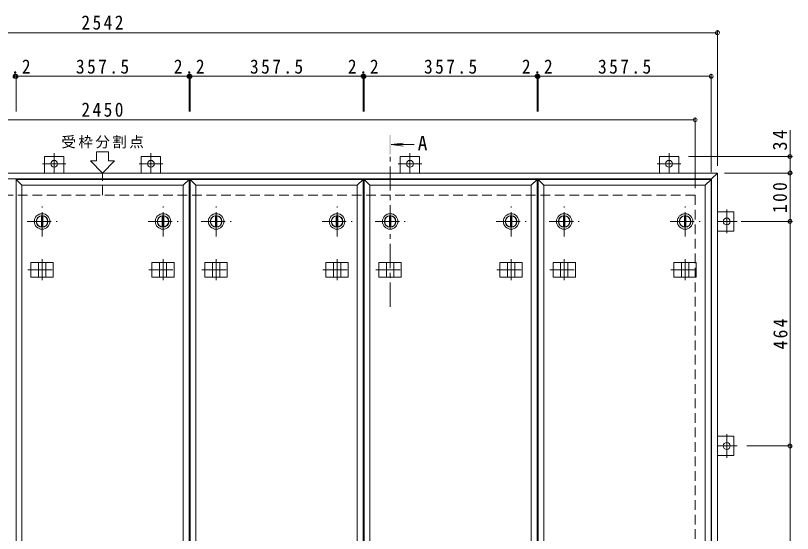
# Model space of a CAD drawing. Units: millimetres at full size, sheet at 1:10. Extents: x -2620 to 2727, y -1963 to 1824.
# Drawn here: x -1073 to 533, y 753 to 1824 of the extents above; entities that cross this region are included whole.
import ezdxf
from ezdxf.enums import TextEntityAlignment as Align

# ---------------------------------------------------------------- set-up
doc = ezdxf.new("R2010")
doc.units = ezdxf.units.MM
doc.header["$LTSCALE"] = 10
doc.header["$PDMODE"] = 32
doc.header["$PDSIZE"] = 8
doc.linetypes.add('CHAIN1', pattern=[8, 5, -1, 1, -1])
doc.linetypes.add('DASHED2', pattern=[3, 2, -1])
for name, color, linetype, lineweight in [('0-1_躯体', 2, 'DASHED2', 9), ('0-2_仕上', 3, 'Continuous', 9), ('0-3_建具', 4, 'Continuous', 9), ('0-5_寸法', 7, 'Continuous', 9), ('0-C', 2, 'Continuous', 9), ('0-E', 3, 'Continuous', 9), ('0-F', 7, 'Continuous', 9)]:
    doc.layers.add(name, color=color, linetype=linetype, lineweight=lineweight)
doc.styles.add('ＭＳ ゴシック', font='')
doc.styles.get('ＭＳ ゴシック').set_extended_font_data('MS Gothic')

msp = doc.modelspace()

# ---------------------------------------------------------------- linework, layer by layer
at = {"layer": '0-1_躯体'}
for p, q in [((-893.03, 1452.28), (-893.03, 1486.28)), ((-2118.03, 1452.28), (331.97, 1452.28)), ((331.97, 1452.28), (331.97, -47.72))]:
    msp.add_line(p, q, dxfattribs=at)
at = {"layer": '0-2_仕上'}
for p, q in [((-1059.78, 1473.28), (-1071.78, 1485.28)), ((-1071.78, -80.72), (-1071.78, 1485.28)), ((-1071.78, 1485.28), (-714.28, 1485.28)), ((-726.28, 1473.28), (-714.28, 1485.28)), ((-714.28, 1485.28), (-714.28, -80.72)), ((-700.03, 1473.28), (-712.03, 1485.28)), ((-712.03, -80.72), (-712.03, 1485.28)), ((-712.03, 1485.28), (-354.53, 1485.28)), ((-366.53, 1473.28), (-354.53, 1485.28)), ((-354.53, 1485.28), (-354.53, -80.72)), ((-340.28, 1473.28), (-352.28, 1485.28)), ((-352.28, -80.72), (-352.28, 1485.28)), ((-352.28, 1485.28), (5.22, 1485.28)), ((-6.78, 1473.28), (5.22, 1485.28)), ((5.22, 1485.28), (5.22, -80.72)), ((19.47, 1473.28), (7.47, 1485.28)), ((7.47, -80.72), (7.47, 1485.28)), ((7.47, 1485.28), (364.97, 1485.28)), ((352.97, 1473.28), (364.97, 1485.28)), ((364.97, 1485.28), (364.97, -80.72)), ((-1059.78, -68.72), (-1059.78, 1473.28)), ((-1059.78, 1473.28), (-726.28, 1473.28)), ((-726.28, 1473.28), (-726.28, -68.72)), ((-700.03, -68.72), (-700.03, 1473.28)), ((-700.03, 1473.28), (-366.53, 1473.28)), ((-366.53, 1473.28), (-366.53, -68.72)), ((-340.28, -68.72), (-340.28, 1473.28)), ((-340.28, 1473.28), (-6.78, 1473.28)), ((-6.78, 1473.28), (-6.78, -68.72)), ((19.47, -68.72), (19.47, 1473.28)), ((19.47, 1473.28), (352.97, 1473.28)), ((352.97, 1473.28), (352.97, -68.72))]:
    msp.add_line(p, q, dxfattribs=at)
at = {"layer": '0-3_建具', "color": 2}
for p, q in [((-2164.03, 1498.28), (377.97, 1498.28)), ((-893.03, 1486.28), (-893.03, 1498.28)), ((365.97, 1486.28), (377.97, 1498.28)), ((377.97, 1498.28), (377.97, -93.72)), ((-2152.03, 1486.28), (365.97, 1486.28)), ((365.97, -81.72), (365.97, 1486.28))]:
    msp.add_line(p, q, dxfattribs=at)
at = {"layer": '0-3_建具', "linetype": 'CHAIN1'}
for p, q in [((-1018.03, 1320.4), (-1018.03, 1277.16)), ((-768.03, 1320.4), (-768.03, 1277.16)), ((-658.28, 1320.4), (-658.28, 1277.16)), ((-408.28, 1320.4), (-408.28, 1277.16)), ((-48.53, 1320.4), (-48.53, 1277.16)), ((61.22, 1320.4), (61.22, 1277.16)), ((311.22, 1320.4), (311.22, 1277.16)), ((-1047.44, 1298.28), (-988.62, 1298.28)), ((-797.44, 1298.28), (-738.62, 1298.28)), ((-687.69, 1298.28), (-628.87, 1298.28)), ((-437.69, 1298.28), (-378.87, 1298.28)), ((-327.94, 1298.28), (-269.12, 1298.28)), ((-77.94, 1298.28), (-19.12, 1298.28)), ((31.81, 1298.28), (90.63, 1298.28)), ((281.81, 1298.28), (340.63, 1298.28))]:
    msp.add_line(p, q, dxfattribs=at)
at = {"layer": '0-3_建具'}
for p, q in [((-1041.12, 1313.28), (-1041.12, 1283.28)), ((-1041.12, 1313.28), (-994.94, 1313.28)), ((-1025.53, 1313.28), (-1025.53, 1283.28)), ((-1010.53, 1313.28), (-1010.53, 1283.28)), ((-994.94, 1313.28), (-994.94, 1283.28)), ((-791.12, 1313.28), (-791.12, 1283.28)), ((-791.12, 1313.28), (-744.94, 1313.28)), ((-775.53, 1313.28), (-775.53, 1283.28)), ((-760.53, 1313.28), (-760.53, 1283.28)), ((-744.94, 1313.28), (-744.94, 1283.28)), ((-681.37, 1313.28), (-681.37, 1283.28)), ((-681.37, 1313.28), (-635.19, 1313.28)), ((-665.78, 1313.28), (-665.78, 1283.28)), ((-650.78, 1313.28), (-650.78, 1283.28)), ((-635.19, 1313.28), (-635.19, 1283.28)), ((-431.37, 1313.28), (-431.37, 1283.28)), ((-431.37, 1313.28), (-385.19, 1313.28)), ((-415.78, 1313.28), (-415.78, 1283.28)), ((-400.78, 1313.28), (-400.78, 1283.28)), ((-385.19, 1313.28), (-385.19, 1283.28)), ((-321.62, 1313.28), (-321.62, 1283.28)), ((-321.62, 1313.28), (-275.44, 1313.28)), ((-306.03, 1313.28), (-306.03, 1283.28)), ((-291.03, 1313.28), (-291.03, 1283.28)), ((-275.44, 1313.28), (-275.44, 1283.28)), ((-71.62, 1313.28), (-71.62, 1283.28)), ((-71.62, 1313.28), (-25.44, 1313.28)), ((-56.03, 1313.28), (-56.03, 1283.28)), ((-41.03, 1313.28), (-41.03, 1283.28)), ((-25.44, 1313.28), (-25.44, 1283.28)), ((38.13, 1313.28), (38.13, 1283.28)), ((38.13, 1313.28), (84.31, 1313.28)), ((53.72, 1313.28), (53.72, 1283.28)), ((68.72, 1313.28), (68.72, 1283.28)), ((84.31, 1313.28), (84.31, 1283.28)), ((288.13, 1313.28), (288.13, 1283.28)), ((288.13, 1313.28), (334.31, 1313.28)), ((303.72, 1313.28), (303.72, 1283.28)), ((318.72, 1313.28), (318.72, 1283.28)), ((334.31, 1313.28), (334.31, 1283.28)), ((-1041.12, 1283.28), (-994.94, 1283.28)), ((-791.12, 1283.28), (-744.94, 1283.28)), ((-681.37, 1283.28), (-635.19, 1283.28)), ((-431.37, 1283.28), (-385.19, 1283.28)), ((-321.62, 1283.28), (-275.44, 1283.28)), ((-71.62, 1283.28), (-25.44, 1283.28)), ((38.13, 1283.28), (84.31, 1283.28)), ((288.13, 1283.28), (334.31, 1283.28))]:
    msp.add_line(p, q, dxfattribs=at)
at = {"layer": '0-5_寸法', "color": 4}
for q in [(-271.75, 1560.36), (-271.75, 1553.84), (-249.07, 1557.1)]:
    msp.add_line((-296.53, 1557.1), q, dxfattribs=at)
at = {"layer": '0-5_寸法'}
for p, q in [((-880.53, 1523.28), (-880.53, 1541.98)), ((-893.03, 1498.28), (-918.03, 1523.28)), ((-918.03, 1523.28), (-905.53, 1523.28)), ((-893.03, 1498.28), (-868.03, 1523.28)), ((-880.53, 1523.28), (-868.03, 1523.28))]:
    msp.add_line(p, q, dxfattribs=at)
at = {"layer": '0-5_寸法', "color": 4, "linetype": 'CHAIN1'}
msp.add_line((-298.53, 1221.98), (-298.53, 1537.1), dxfattribs=at)
at = {"layer": '0-5_寸法'}
msp.add_lwpolyline([(-905.53, 1523.28), (-905.53, 1541.98), (-880.53, 1541.98)], dxfattribs=at)
at = {"layer": '0-5_寸法', "color": 4}
msp.add_solid([(-296.53, 1577.1), (-300.53, 1577.1), (-296.53, 1537.1), (-300.53, 1537.1)], dxfattribs=at)
at = {"layer": '0-C', "linetype": 'CHAIN1'}
for p, q in [((-1018.03, 1367.28), (-1018.03, 1429.28)), ((-768.03, 1367.28), (-768.03, 1429.28)), ((-658.28, 1367.28), (-658.28, 1429.28)), ((-408.28, 1367.28), (-408.28, 1429.28)), ((-48.53, 1367.28), (-48.53, 1429.28)), ((61.22, 1367.28), (61.22, 1429.28)), ((311.22, 1367.28), (311.22, 1429.28)), ((-1049.03, 1398.28), (-987.03, 1398.28)), ((-799.03, 1398.28), (-737.03, 1398.28)), ((-689.28, 1398.28), (-627.28, 1398.28)), ((-439.28, 1398.28), (-377.28, 1398.28)), ((-329.53, 1398.28), (-267.53, 1398.28)), ((-79.53, 1398.28), (-17.53, 1398.28)), ((30.22, 1398.28), (92.22, 1398.28)), ((280.22, 1398.28), (342.22, 1398.28))]:
    msp.add_line(p, q, dxfattribs=at)
at = {"layer": '0-C'}
for p, q in [((-1019.53, 1409.69), (-1019.53, 1386.88)), ((-1016.53, 1409.69), (-1016.53, 1386.88)), ((-769.53, 1409.69), (-769.53, 1386.88)), ((-766.53, 1409.69), (-766.53, 1386.88)), ((-659.78, 1409.69), (-659.78, 1386.88)), ((-656.78, 1409.69), (-656.78, 1386.88)), ((-409.78, 1409.69), (-409.78, 1386.88)), ((-406.78, 1409.69), (-406.78, 1386.88)), ((-300.03, 1409.69), (-300.03, 1386.88)), ((-297.03, 1409.69), (-297.03, 1386.88)), ((-50.03, 1409.69), (-50.03, 1386.88)), ((-47.03, 1409.69), (-47.03, 1386.88)), ((59.72, 1409.69), (59.72, 1386.88)), ((62.72, 1409.69), (62.72, 1386.88)), ((309.72, 1409.69), (309.72, 1386.88)), ((312.72, 1409.69), (312.72, 1386.88))]:
    msp.add_line(p, q, dxfattribs=at)
for centre, radius in [((-1018.03, 1398.28), 16), ((-768.03, 1398.28), 16), ((-658.28, 1398.28), 16), ((-408.28, 1398.28), 16), ((-298.53, 1398.28), 16), ((-48.53, 1398.28), 16), ((61.22, 1398.28), 16), ((311.22, 1398.28), 16), ((-1018.03, 1398.28), 12), ((-1018.03, 1398.28), 11.5), ((-768.03, 1398.28), 12), ((-768.03, 1398.28), 11.5), ((-658.28, 1398.28), 12), ((-658.28, 1398.28), 11.5), ((-408.28, 1398.28), 12), ((-408.28, 1398.28), 11.5), ((-298.53, 1398.28), 12), ((-298.53, 1398.28), 11.5), ((-48.53, 1398.28), 12), ((-48.53, 1398.28), 11.5), ((61.22, 1398.28), 12), ((61.22, 1398.28), 11.5), ((311.22, 1398.28), 12), ((311.22, 1398.28), 11.5)]:
    msp.add_circle(centre, radius, dxfattribs=at)
at = {"layer": '0-E'}
for p, q in [((-1013.03, 1532.48), (-1013.03, 1498.28)), ((-973.03, 1532.48), (-1013.03, 1532.48)), ((-973.03, 1532.48), (-973.03, 1498.28)), ((-813.03, 1532.48), (-813.03, 1498.28)), ((-813.03, 1532.48), (-773.03, 1532.48)), ((-773.03, 1532.48), (-773.03, 1498.28)), ((-277.53, 1532.49), (-277.53, 1498.29)), ((-277.53, 1532.49), (-237.53, 1532.49)), ((-237.53, 1532.49), (-237.53, 1498.29)), ((257.97, 1532.48), (297.97, 1532.48)), ((257.97, 1532.48), (257.97, 1498.28)), ((297.97, 1532.48), (297.97, 1498.28)), ((412.17, 1418.28), (377.97, 1418.28)), ((412.17, 1418.28), (412.17, 1378.28)), ((412.17, 1378.28), (377.97, 1378.28)), ((412.17, 954.28), (377.97, 954.28)), ((412.17, 954.28), (412.17, 914.28)), ((412.17, 914.28), (377.97, 914.28))]:
    msp.add_line(p, q, dxfattribs=at)
at = {"layer": '0-E', "linetype": 'CHAIN1'}
for p, q in [((-993.03, 1539.46), (-993.03, 1498.28)), ((-793.03, 1539.46), (-793.03, 1498.28)), ((-257.53, 1539.46), (-257.53, 1498.29)), ((277.97, 1539.46), (277.97, 1498.28)), ((-1017.41, 1517.48), (-968.66, 1517.48)), ((-768.66, 1517.48), (-817.41, 1517.48)), ((-233.16, 1517.49), (-281.91, 1517.49)), ((302.34, 1517.48), (253.59, 1517.48)), ((397.17, 1373.91), (397.17, 1422.66)), ((419.14, 1398.28), (377.97, 1398.28)), ((397.17, 909.91), (397.17, 958.66)), ((419.14, 934.28), (377.97, 934.28))]:
    msp.add_line(p, q, dxfattribs=at)
at = {"layer": '0-E'}
for centre in [(-993.03, 1517.48), (-793.03, 1517.48), (-257.53, 1517.49), (277.97, 1517.48), (397.17, 1398.28), (397.17, 934.28)]:
    msp.add_circle(centre, 7, dxfattribs=at)
at = {"layer": '0-F'}
for p, q in [((-2164.03, 1788.28), (377.97, 1788.28)), ((377.97, 1513.28), (377.97, 1793.28)), ((364.97, 1500.28), (364.97, 1703.28)), ((-1074.03, 1698.28), (-1071.78, 1698.28)), ((-1071.78, 1701.28), (-1071.78, 1625.2)), ((-1071.78, 1698.28), (-714.28, 1698.28)), ((-714.28, 1701.28), (-714.28, 1625.2)), ((-714.28, 1698.28), (-712.03, 1698.28)), ((-712.03, 1701.28), (-712.03, 1625.2)), ((-712.03, 1698.28), (-354.53, 1698.28)), ((-354.53, 1701.28), (-354.53, 1625.2)), ((-354.53, 1698.28), (-352.28, 1698.28)), ((-352.28, 1701.28), (-352.28, 1625.2)), ((-352.28, 1698.28), (5.22, 1698.28)), ((5.22, 1701.28), (5.22, 1625.2)), ((5.22, 1698.28), (7.47, 1698.28)), ((7.47, 1701.28), (7.47, 1625.2)), ((7.47, 1698.28), (364.97, 1698.28)), ((-2118.03, 1608.28), (331.97, 1608.28)), ((331.97, 1467.28), (331.97, 1613.28)), ((528.12, 1532.48), (528.12, 1587.16)), ((533.12, 1532.48), (317.97, 1532.48)), ((528.12, 1498.28), (528.12, 1532.48)), ((392.97, 1498.28), (533.12, 1498.28)), ((528.12, 1398.28), (528.12, 1498.28)), ((426.89, 1398.28), (533.12, 1398.28)), ((528.12, 934.28), (528.12, 1398.28)), ((531.12, 934.28), (439.14, 934.28)), ((528.12, 470.28), (528.12, 934.28))]:
    msp.add_line(p, q, dxfattribs=at)
for p in [(377.97, 1788.28), (-1074.03, 1698.28), (-1071.78, 1698.28), (-714.28, 1698.28), (-712.03, 1698.28), (-354.53, 1698.28), (-352.28, 1698.28), (5.22, 1698.28), (7.47, 1698.28), (364.97, 1698.28), (331.97, 1608.28), (528.12, 1532.48), (528.12, 1498.28), (528.12, 1398.28), (528.12, 934.28)]:
    msp.add_point(p, dxfattribs=at)

# ---------------------------------------------------------------- texts
at = {"layer": '0-5_寸法', "color": 2, "style": 'ＭＳ ゴシック'}
msp.add_text('A', height=29.33, dxfattribs=at).set_placement((-241.5, 1536.71), align=Align.BOTTOM_LEFT)
at = {"layer": '0-5_寸法', "insert": (-978.03, 1548.99), "char_height": 21.99, "attachment_point": 7, "style": 'ＭＳ ゴシック'}
msp.add_mtext('\\T1.17;受枠分割点', dxfattribs=at)
at = {"layer": '0-F', "color": 2, "char_height": 29.33, "attachment_point": 7, "style": 'ＭＳ ゴシック'}
for s, insert in [('\\T1.28;\\W0.9;2542', (-936.78, 1794.28)), ('\\T1.27;\\W0.9;2.2', (-1105.41, 1703.28)), ('\\T1.28;\\W0.9;357.5', (-948.03, 1703.28)), ('\\T1.27;\\W0.9;2.2', (-745.66, 1703.28)), ('\\T1.28;\\W0.9;357.5', (-588.28, 1703.28)), ('\\T1.27;\\W0.9;2.2', (-385.91, 1703.28)), ('\\T1.28;\\W0.9;357.5', (-228.53, 1703.28)), ('\\T1.27;\\W0.9;2.2', (-26.16, 1703.28)), ('\\T1.28;\\W0.9;357.5', (131.22, 1703.28)), ('\\T1.28;\\W0.9;2450', (-936.78, 1614.28))]:
    msp.add_mtext(s, dxfattribs=dict(at, insert=insert))
at = {"layer": '0-F', "color": 2, "char_height": 29.33, "attachment_point": 7, "rotation": 90, "style": 'ＭＳ ゴシック'}
for s, insert in [('\\T1.27;\\W0.95;34', (522.12, 1544.66)), ('\\T1.27;\\W0.9;100', (522.12, 1415.78)), ('\\T1.27;\\W0.9;464', (523.12, 1133.78))]:
    msp.add_mtext(s, dxfattribs=dict(at, insert=insert))

doc.saveas('drawing.dxf')
